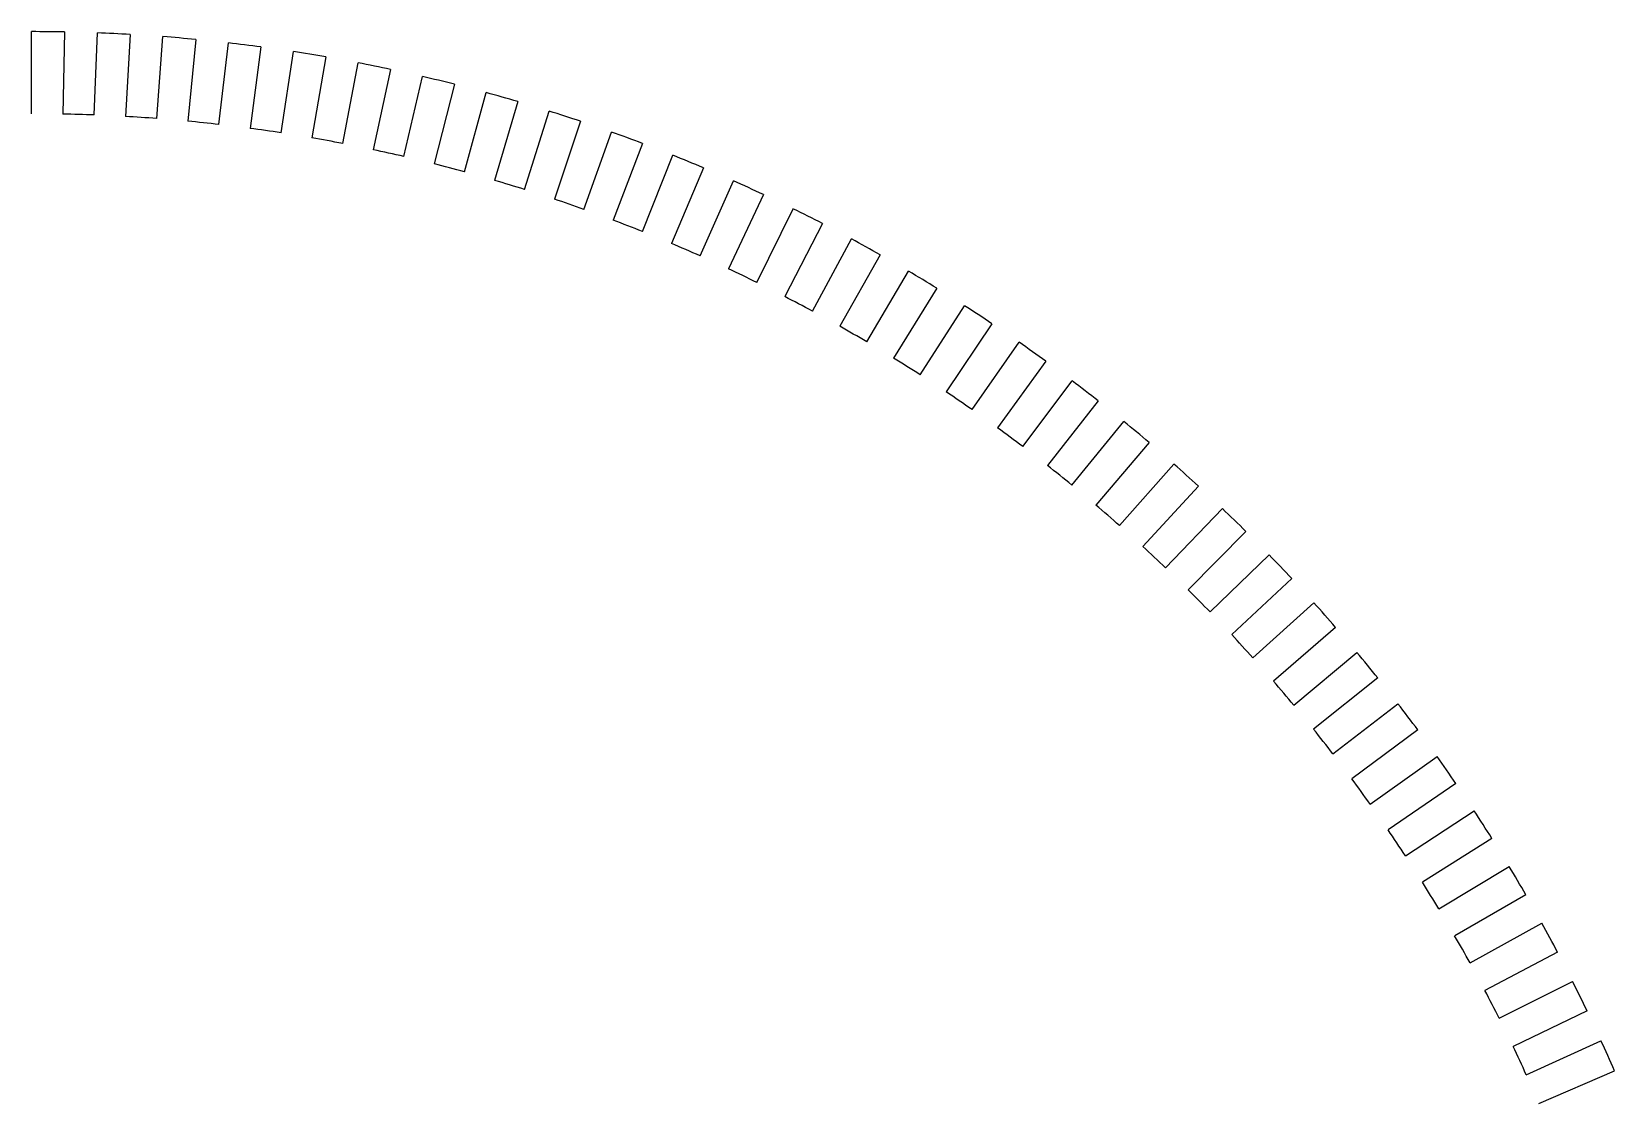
# Model space of a CAD drawing. Header units: metres. Extents: x 0 to 96.3, y 39.8 to 105.
import ezdxf

# ---------------------------------------------------------------- set-up
doc = ezdxf.new("R2010")
doc.units = ezdxf.units.M

msp = doc.modelspace()

# ---------------------------------------------------------------- linework, layer by layer
for p, q in [((0, 100), (0, 105)), ((2, 104.981), (1.905, 99.982)), ((3.809, 99.927), (3.999, 104.924)), ((5.997, 104.829), (5.711, 99.837)), ((7.612, 99.71), (7.992, 104.695)), ((9.985, 104.524), (9.509, 99.547)), ((11.404, 99.348), (11.974, 104.315)), ((13.959, 104.068), (13.294, 99.112)), ((15.179, 98.841), (15.938, 103.783)), ((17.912, 103.461), (17.059, 98.534)), ((18.933, 98.191), (19.879, 103.101)), ((21.839, 102.704), (20.799, 97.813)), ((22.659, 97.399), (23.792, 102.269)), ((25.735, 101.797), (24.51, 96.95)), ((26.352, 96.465), (27.669, 101.289)), ((29.593, 100.743), (28.184, 95.946)), ((30.007, 95.392), (31.507, 100.161)), ((33.409, 99.543), (31.818, 94.803)), ((33.618, 94.18), (35.299, 98.889)), ((37.176, 98.199), (35.406, 93.522)), ((37.18, 92.831), (39.039, 97.473)), ((40.889, 96.711), (38.942, 92.106)), ((40.689, 91.348), (42.724, 95.915)), ((44.543, 95.084), (42.422, 90.556)), ((44.139, 89.732), (46.346, 94.218)), ((48.132, 93.319), (45.84, 88.875)), ((47.524, 87.986), (49.9, 92.385)), ((51.651, 91.418), (49.191, 87.064)), ((50.841, 86.112), (53.383, 90.417)), ((55.095, 89.384), (52.472, 85.128)), ((54.083, 84.113), (56.788, 88.319)), ((58.459, 87.221), (55.676, 83.068)), ((57.248, 81.992), (60.11, 86.092)), ((61.739, 84.931), (58.799, 80.887)), ((60.329, 79.752), (63.345, 83.74)), ((64.929, 82.518), (61.837, 78.589)), ((63.323, 77.397), (66.489, 81.267)), ((68.025, 79.985), (64.785, 76.177)), ((66.224, 74.929), (69.536, 78.675)), ((71.021, 77.337), (67.64, 73.654)), ((69.03, 72.352), (72.482, 75.97)), ((73.915, 74.576), (70.396, 71.024)), ((71.736, 69.671), (75.322, 73.154)), ((76.702, 71.706), (73.05, 68.292)), ((74.337, 66.888), (78.054, 70.232)), ((79.377, 68.733), (75.598, 65.46)), ((76.831, 64.008), (80.672, 67.209)), ((81.938, 65.66), (78.036, 62.533)), ((79.213, 61.036), (83.173, 64.087)), ((84.379, 62.492), (80.361, 59.516)), ((81.48, 57.974), (85.554, 60.873)), ((86.698, 59.233), (82.569, 56.412)), ((83.629, 54.829), (87.81, 57.571)), ((88.891, 55.888), (84.658, 53.226)), ((85.656, 51.604), (89.939, 54.185)), ((90.955, 52.462), (86.624, 49.963)), ((87.56, 48.305), (91.937, 50.72)), ((92.887, 48.959), (88.464, 46.628)), ((89.336, 44.935), (93.803, 47.181)), ((94.684, 45.386), (90.175, 43.225)), ((90.982, 41.5), (95.531, 43.575)), ((91.756, 39.759), (96.344, 41.747))]:
    msp.add_line(p, q)
for radius, start, end in [(105, 88.90865, 90), (105, 86.72596, 87.8173), (105, 84.54326, 85.63461), (105, 82.36056, 83.45191), (105, 80.17787, 81.26921), (105, 77.99517, 79.08652), (105, 75.81247, 76.90382), (105, 73.62978, 74.72113), (100, 87.8173, 88.90865), (100, 85.63461, 86.72596), (100, 83.45191, 84.54326), (105, 71.44708, 72.53843), (100, 81.26921, 82.36056), (100, 79.08652, 80.17787), (105, 69.26438, 70.35573), (100, 76.90382, 77.99517), (105, 67.08169, 68.17304), (100, 74.72113, 75.81247), (100, 72.53843, 73.62978), (105, 64.89899, 65.99034), (100, 70.35573, 71.44708), (100, 68.17304, 69.26438), (105, 62.7163, 63.80764), (100, 65.99034, 67.08169), (105, 60.5336, 61.62495), (100, 63.80764, 64.89899), (105, 58.3509, 59.44225), (100, 61.62495, 62.7163), (105, 56.16821, 57.25955), (100, 59.44225, 60.5336), (105, 53.98551, 55.07686), (100, 57.25955, 58.3509), (100, 55.07686, 56.16821), (105, 51.80281, 52.89416), (105, 49.62012, 50.71147), (100, 52.89416, 53.98551), (100, 50.71147, 51.80281), (105, 47.43742, 48.52877), (100, 48.52877, 49.62012), (105, 45.25472, 46.34607), (100, 46.34607, 47.43742), (105, 43.07203, 44.16338), (100, 44.16338, 45.25472), (105, 40.88933, 41.98068), (100, 41.98068, 43.07203), (105, 38.70664, 39.79798), (100, 39.79798, 40.88933), (105, 36.52394, 37.61529), (100, 37.61529, 38.70664), (105, 34.34124, 35.43259), (100, 35.43259, 36.52394), (105, 32.15855, 33.24989), (100, 33.24989, 34.34124), (105, 29.97585, 31.0672), (100, 31.0672, 32.15855), (105, 27.79315, 28.8845), (100, 28.8845, 29.97585), (100, 26.70181, 27.79315), (105, 25.61046, 26.70181), (105, 23.42776, 24.51911), (100, 24.51911, 25.61046)]:
    msp.add_arc((0, 0), radius, start, end)

doc.saveas('drawing.dxf')
